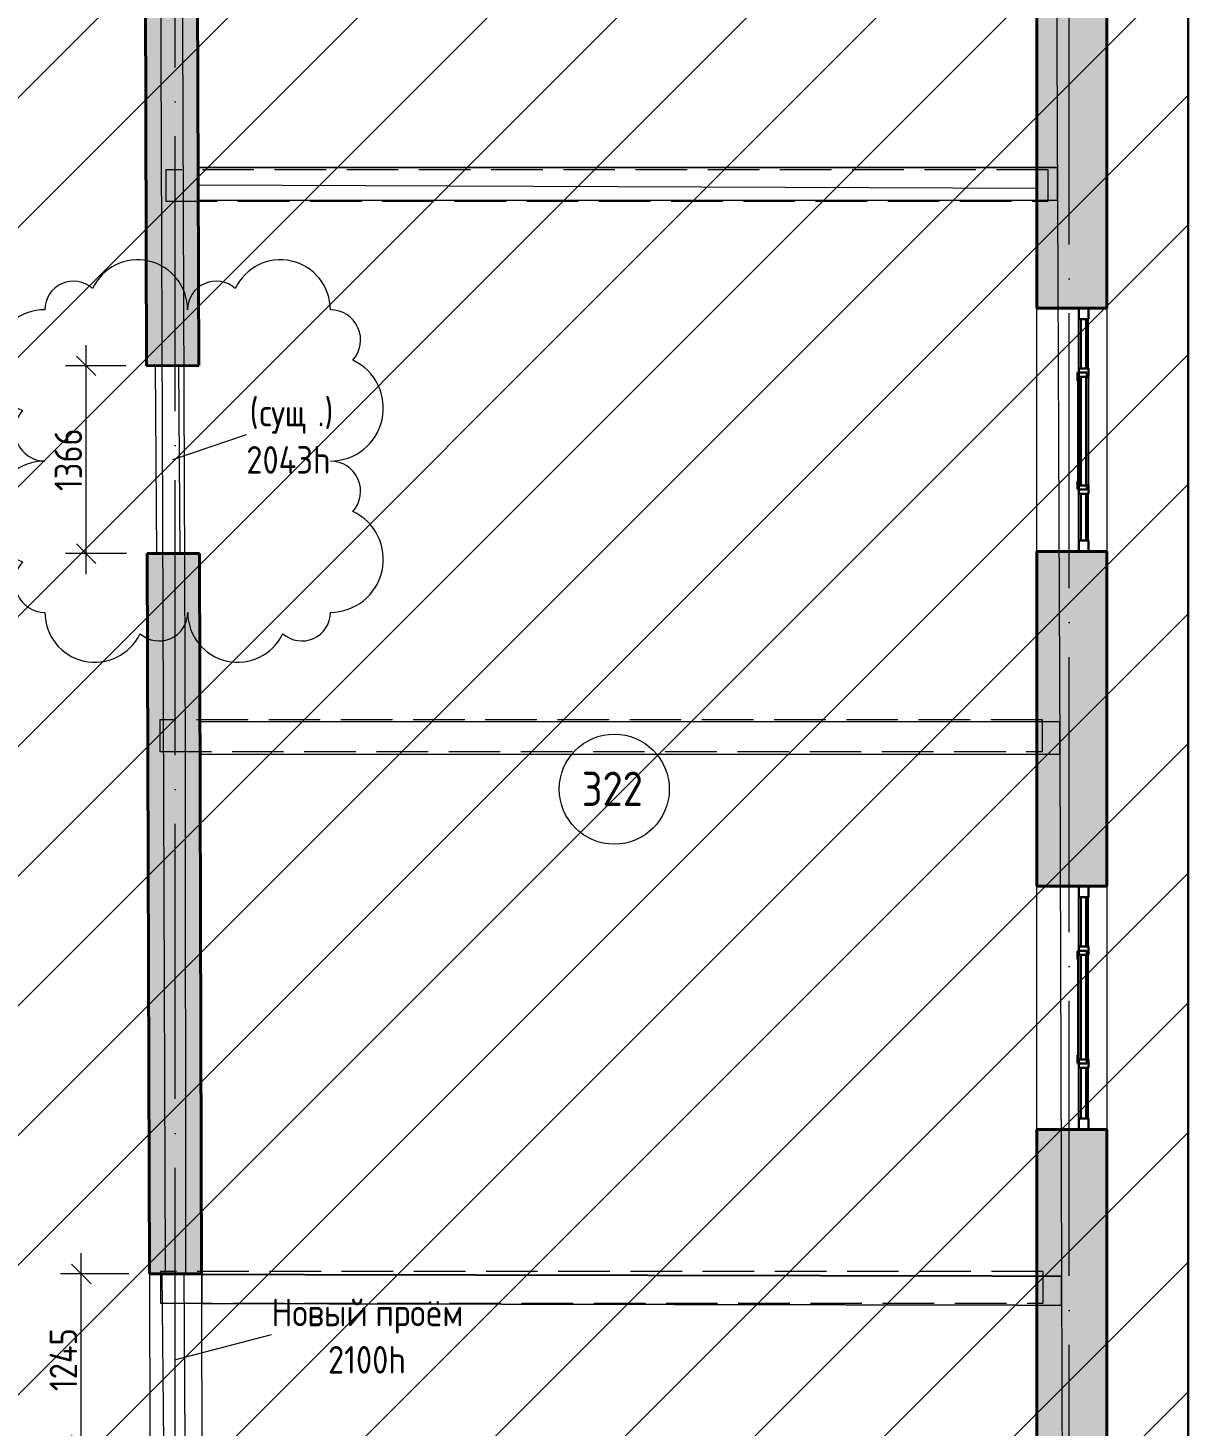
# Model space of a CAD drawing. Header units: millimetres. Extents: x -269164 to 430575, y -569542 to 36130.
# Drawn here: x 226523 to 234958, y -406697 to -396532 of the extents above; entities that cross this region are included whole.
import ezdxf

# ---------------------------------------------------------------- set-up
doc = ezdxf.new("R2010")
doc.units = ezdxf.units.MM
for name, pattern in [('ADSK_Линия сетки', [25, 20, -2.5, 0, -2.5]), ('ADSK_Сверху', [4.5, 3, -1.5]), ('GOST2.303 4', [7, 5, -2, 0])]:
    doc.linetypes.add(name, pattern=pattern)
for name, color, linetype, lineweight in [('_ Окна', 7, 'Continuous', 30), ('Витраж', 7, 'Continuous', 18), ('Каркас', 7, 'Continuous', 18), ('Марки дверей', 7, 'Continuous', 20), ('Марки помещений', 7, 'Continuous', 20), ('Окна', 7, 'Continuous', 18), ('Оси', 7, 'Continuous', 9), ('Панели витража', 7, 'Continuous', 18), ('Перекрытие', 7, 'Continuous', 18), ('Размеры', 7, 'Continuous', 9), ('Стены внутренние', 7, 'Continuous', 18), ('Стены наружные', 7, 'Continuous', 18)]:
    doc.layers.add(name, color=color, linetype=linetype, lineweight=lineweight)
doc.layers.add('Облака', color=1, linetype='Continuous', lineweight=20, true_color=0xff0000)
doc.styles.add('GOST Common', font='GOST_Common.ttf', dxfattribs={"width": 0.9, "height": 200})
doc.styles.add('GOST Common_1', font='GOST_Common.ttf', dxfattribs={"width": 0.9, "height": 350})
doc.styles.add('GOST Common_2', font='GOST_Common.ttf', dxfattribs={"width": 0.9, "height": 250})
doc.dimstyles.new('ADSK_Основной_2_мм_Округление_до_1_мм', dxfattribs={"dimscale": 304.8, "dimtxt": 201.142999, "dimasz": 0.463911, "dimexe": 0.492126, "dimexo": 0.492126, "dimgap": 0.098425, "dimtad": 1, "dimdec": 0, "dimdsep": 46, "dimtxsty": 'GOST Common', "dimblk1": 'OBLIQUE', "dimblk2": 'OBLIQUE', "dimsah": 1, "dimcen": 0.09, "dimdle": 0.492126, "dimazin": 2, "dimtfac": 1, "dimtdec": 4, "dimtix": 1, "dimtmove": 0, "dimatfit": 3, "dimfxl": 1, "dimtvp": 1, "dimtolj": 1, "dimtzin": 0, "dimlwd": 20, "dimlwe": 20, "dimarcsym": 2})

# ---------------------------------------------------------------- blocks, each defined once
blk = doc.blocks.new('Прямоугольный импост - 70х20_60мм-1425107-03 План 3-го этажа маркировочный')
at = {"layer": 'Витраж', "color": 253, "linetype": 'ADSK_Сверху', "true_color": 0xaaaaaa}
for p, q in [((55980, 35054), (55980, 35024)), ((56050, 35054), (56050, 35024)), ((55980, 34684), (55980, 34604)), ((56050, 34684), (56050, 34604)), ((55980, 34604), (56050, 34604))]:
    blk.add_line(p, q, dxfattribs=at)
blk = doc.blocks.new('Прямоугольный импост - 70х20_60мм-1258642-03 План 3-го этажа маркировочный')
at = {"layer": 'Витраж', "color": 253, "linetype": 'ADSK_Сверху', "true_color": 0xaaaaaa}
for p, q in [((-80, 35), (0, 35)), ((0, 35), (0, -35)), ((0, -35), (-80, -35))]:
    blk.add_line(p, q, dxfattribs=at)
blk = doc.blocks.new('Прямоугольный импост - 70х20_60мм-1258643-03 План 3-го этажа маркировочный')
at = {"layer": 'Витраж', "color": 253, "linetype": 'ADSK_Сверху', "true_color": 0xaaaaaa}
for p, q in [((0, 35), (-80, 35)), ((0, -35), (0, 35)), ((-80, -35), (0, -35))]:
    blk.add_line(p, q, dxfattribs=at)
blk = doc.blocks.new('Прямоугольный импост - 70х20_60мм-1243038-03 План 3-го этажа маркировочный')
at = {"layer": 'Витраж', "color": 253, "linetype": 'ADSK_Сверху', "true_color": 0xaaaaaa}
for p, q in [((-6006, 19355), (-6006, 19385)), ((-5936, 19355), (-5936, 19385)), ((-6006, 18535), (-6006, 18565)), ((-5936, 18535), (-5936, 18565))]:
    blk.add_line(p, q, dxfattribs=at)
blk = doc.blocks.new('Витраж-тент со смещением вовне - 60мм 30 сдвиг-1466951-03 План 3-го этажа маркировочный')
at = {"layer": '_ Окна', "color": 253, "linetype": 'ADSK_Сверху', "true_color": 0xaaaaaa}
for p, q in [((-425, 25), (-425, -45)), ((-425, 25), (-395, 25)), ((-425, -45), (-425, 25)), ((425, 25), (395, 25)), ((425, -45), (425, 25)), ((425, -45), (425, 25)), ((-365, -45), (-425, -45)), ((-365, -35), (-365, -45)), ((365, -35), (365, -45)), ((365, -45), (425, -45))]:
    blk.add_line(p, q, dxfattribs=at)
at = {"layer": 'Окна', "color": 253, "linetype": 'ADSK_Сверху', "true_color": 0xaaaaaa}
blk.add_line((-365, -45), (365, -45), dxfattribs=at)
blk = doc.blocks.new('Прямоугольный импост - 70х20_60мм-1225113-03 План 3-го этажа маркировочный')
at = {"layer": 'Витраж', "color": 253, "linetype": 'ADSK_Сверху', "true_color": 0xaaaaaa}
for p, q in [((41024, 2435), (40994, 2435)), ((41024, 2365), (40994, 2365)), ((41464, 2435), (41384, 2435)), ((41464, 2365), (41384, 2365)), ((41464, 2365), (41464, 2435))]:
    blk.add_line(p, q, dxfattribs=at)
blk = doc.blocks.new('Прямоугольный импост - 70х60мм-1258640-03 План 3-го этажа маркировочный')
at = {"layer": 'Витраж', "color": 253, "linetype": 'ADSK_Сверху', "true_color": 0xaaaaaa}
for p, q in [((-30, 35), (30, 35)), ((30, -35), (-30, -35))]:
    blk.add_line(p, q, dxfattribs=at)
blk = doc.blocks.new('Прямоугольный импост - 70х60мм-1225009-03 План 3-го этажа маркировочный')
at = {"layer": 'Витраж', "color": 253, "linetype": 'ADSK_Сверху', "true_color": 0xaaaaaa}
for p, q in [((41024, 2435), (41024, 2365)), ((41384, 2435), (41024, 2435)), ((41384, 2365), (41024, 2365)), ((41384, 2365), (41384, 2435))]:
    blk.add_line(p, q, dxfattribs=at)
blk = doc.blocks.new('Прямоугольный импост - 70х60мм-1425109-03 План 3-го этажа маркировочный')
at = {"layer": 'Витраж', "color": 253, "linetype": 'ADSK_Сверху', "true_color": 0xaaaaaa}
for p, q in [((56050, 35024), (55980, 35024)), ((55980, 35024), (55980, 34684)), ((56050, 35024), (56050, 34684)), ((55980, 34684), (56050, 34684))]:
    blk.add_line(p, q, dxfattribs=at)
blk = doc.blocks.new('Прямоугольный импост - 70х60мм-1243040-03 План 3-го этажа маркировочный')
at = {"layer": 'Витраж', "color": 253, "linetype": 'ADSK_Сверху', "true_color": 0xaaaaaa}
for p, q in [((-5936, 19355), (-6006, 19355)), ((-6006, 18565), (-6006, 19355)), ((-5936, 18565), (-5936, 19355)), ((-6006, 18565), (-5936, 18565))]:
    blk.add_line(p, q, dxfattribs=at)
blk = doc.blocks.new('Прямоугольный импост - 70х20_60мм-1425973-03 План 3-го этажа маркировочный')
at = {"layer": 'Витраж', "color": 253, "linetype": 'ADSK_Сверху', "true_color": 0xaaaaaa}
for p, q in [((55980, 26561), (55980, 26531)), ((56050, 26561), (56050, 26531)), ((55980, 26161), (55980, 26081)), ((56050, 26161), (56050, 26081)), ((55980, 26081), (56050, 26081))]:
    blk.add_line(p, q, dxfattribs=at)
blk = doc.blocks.new('Прямоугольный импост - 70х20_60мм-1424475-03 План 3-го этажа маркировочный')
at = {"layer": 'Витраж', "color": 253, "linetype": 'ADSK_Сверху', "true_color": 0xaaaaaa}
for p, q in [((-80, 35), (0, 35)), ((0, 35), (0, -35)), ((0, -35), (-80, -35))]:
    blk.add_line(p, q, dxfattribs=at)
blk = doc.blocks.new('Прямоугольный импост - 70х20_60мм-1424476-03 План 3-го этажа маркировочный')
at = {"layer": 'Витраж', "color": 253, "linetype": 'ADSK_Сверху', "true_color": 0xaaaaaa}
for p, q in [((0, 35), (-80, 35)), ((0, -35), (0, 35)), ((-80, -35), (0, -35))]:
    blk.add_line(p, q, dxfattribs=at)
blk = doc.blocks.new('Прямоугольный импост - 70х20_60мм-1329426-03 План 3-го этажа маркировочный')
at = {"layer": 'Витраж', "color": 253, "linetype": 'ADSK_Сверху', "true_color": 0xaaaaaa}
for p, q in [((55980, 27381), (55980, 27351)), ((56050, 27381), (56050, 27351)), ((55980, 26591), (55980, 26561)), ((56050, 26591), (56050, 26561))]:
    blk.add_line(p, q, dxfattribs=at)
blk = doc.blocks.new('Витраж-тент со смещением вовне - 60мм 30 сдвиг-1466956-03 План 3-го этажа маркировочный')
at = {"layer": '_ Окна', "color": 253, "linetype": 'ADSK_Сверху', "true_color": 0xaaaaaa}
for p, q in [((-410, 25), (-410, -45)), ((-410, 25), (-380, 25)), ((-410, -45), (-410, 25)), ((410, 25), (380, 25)), ((410, -45), (410, 25)), ((410, -45), (410, 25)), ((-350, -45), (-410, -45)), ((-350, -35), (-350, -45)), ((350, -35), (350, -45)), ((350, -45), (410, -45))]:
    blk.add_line(p, q, dxfattribs=at)
at = {"layer": 'Окна', "color": 253, "linetype": 'ADSK_Сверху', "true_color": 0xaaaaaa}
blk.add_line((-350, -45), (350, -45), dxfattribs=at)
blk = doc.blocks.new('Прямоугольный импост - 70х60мм-1424473-03 План 3-го этажа маркировочный')
at = {"layer": 'Витраж', "color": 253, "linetype": 'ADSK_Сверху', "true_color": 0xaaaaaa}
for p, q in [((-30, 35), (30, 35)), ((30, -35), (-30, -35))]:
    blk.add_line(p, q, dxfattribs=at)
blk = doc.blocks.new('Прямоугольный импост - 70х60мм-1425975-03 План 3-го этажа маркировочный')
at = {"layer": 'Витраж', "color": 253, "linetype": 'ADSK_Сверху', "true_color": 0xaaaaaa}
for p, q in [((56050, 26531), (55980, 26531)), ((55980, 26531), (55980, 26161)), ((56050, 26531), (56050, 26161)), ((55980, 26161), (56050, 26161))]:
    blk.add_line(p, q, dxfattribs=at)
blk = doc.blocks.new('Прямоугольный импост - 70х60мм-1329428-03 План 3-го этажа маркировочный')
at = {"layer": 'Витраж', "color": 253, "linetype": 'ADSK_Сверху', "true_color": 0xaaaaaa}
for p, q in [((56050, 27351), (55980, 27351)), ((55980, 27351), (55980, 26591)), ((56050, 27351), (56050, 26591)), ((55980, 26591), (56050, 26591))]:
    blk.add_line(p, q, dxfattribs=at)
blk = doc.blocks.new('Системная панель - _AR_Стекло_40мм_привязка по центру-V95-03 План 3-го этажа маркировочный')
at = {"layer": 'Панели витража', "lineweight": 30}
for p, q in [((180, 20), (-180, 20)), ((-180, 20), (-180, -20)), ((180, -20), (180, 20)), ((-180, -20), (180, -20))]:
    blk.add_line(p, q, dxfattribs=at)
blk = doc.blocks.new('Прямоугольный импост - 70х40_60мм-V7-03 План 3-го этажа маркировочный')
at = {"layer": 'Витраж'}
for p, q in [((41024, 2435), (41384, 2435)), ((41024, 2365), (41384, 2365))]:
    blk.add_line(p, q, dxfattribs=at)
blk = doc.blocks.new('Прямоугольный импост - 70х20_60мм-V96-03 План 3-го этажа маркировочный')
at = {"layer": 'Витраж', "lineweight": 30}
for p, q in [((-80, 35), (0, 35)), ((-80, -35), (-80, 35)), ((0, 35), (0, -35)), ((0, -35), (-80, -35))]:
    blk.add_line(p, q, dxfattribs=at)
blk = doc.blocks.new('Прямоугольный импост - 70х20_60мм-V97-03 План 3-го этажа маркировочный')
at = {"layer": 'Витраж', "lineweight": 30}
for p, q in [((0, 35), (-80, 35)), ((-80, 35), (-80, -35)), ((0, -35), (0, 35)), ((-80, -35), (0, -35))]:
    blk.add_line(p, q, dxfattribs=at)
blk = doc.blocks.new('Системная панель - _AR_Стекло_40мм_привязка по центру-1425110-03 План 3-го этажа маркировочный')
at = {"layer": 'Панели витража', "lineweight": 30}
for p, q in [((170, 20), (-170, 20)), ((-170, 20), (-170, -20)), ((170, -20), (170, 20)), ((-170, -20), (170, -20))]:
    blk.add_line(p, q, dxfattribs=at)
blk = doc.blocks.new('Прямоугольный импост - 70х40_60мм-1425108-03 План 3-го этажа маркировочный')
at = {"layer": 'Витраж'}
for p, q in [((55980, 34684), (55980, 35024)), ((56050, 34684), (56050, 35024))]:
    blk.add_line(p, q, dxfattribs=at)
blk = doc.blocks.new('Системная панель - _AR_Стекло_40мм_привязка по центру-V98-03 План 3-го этажа маркировочный')
at = {"layer": 'Панели витража', "lineweight": 30}
for p, q in [((395, 20), (-395, 20)), ((-395, 20), (-395, -20)), ((395, -20), (395, 20)), ((-395, -20), (395, -20))]:
    blk.add_line(p, q, dxfattribs=at)
blk = doc.blocks.new('Прямоугольный импост - 70х40_60мм-1243039-03 План 3-го этажа маркировочный')
at = {"layer": 'Витраж'}
for p, q in [((-6006, 19355), (-6006, 18565)), ((-5936, 19355), (-5936, 18565))]:
    blk.add_line(p, q, dxfattribs=at)
blk = doc.blocks.new('Прямоугольный импост - 70х60мм-V100-03 План 3-го этажа маркировочный')
at = {"layer": 'Витраж', "lineweight": 30}
for p, q in [((-30, 35), (30, 35)), ((-30, -35), (-30, 35)), ((30, 35), (30, -35)), ((30, -35), (-30, -35))]:
    blk.add_line(p, q, dxfattribs=at)
blk = doc.blocks.new('Системная панель - _AR_Стекло_40мм_привязка по центру-V101-03 План 3-го этажа маркировочный')
at = {"layer": 'Панели витража', "lineweight": 30}
for p, q in [((180, 20), (-180, 20)), ((-180, 20), (-180, -20)), ((180, -20), (180, 20)), ((-180, -20), (180, -20))]:
    blk.add_line(p, q, dxfattribs=at)
blk = doc.blocks.new('Прямоугольный импост - 70х40_60мм-V41-03 План 3-го этажа маркировочный')
at = {"layer": 'Витраж'}
for p, q in [((3738, 27379), (3738, 27739)), ((3808, 27379), (3808, 27739))]:
    blk.add_line(p, q, dxfattribs=at)
blk = doc.blocks.new('Прямоугольный импост - 70х20_60мм-V102-03 План 3-го этажа маркировочный')
at = {"layer": 'Витраж', "lineweight": 30}
for p, q in [((-80, 35), (0, 35)), ((-80, -35), (-80, 35)), ((0, 35), (0, -35)), ((0, -35), (-80, -35))]:
    blk.add_line(p, q, dxfattribs=at)
blk = doc.blocks.new('Прямоугольный импост - 70х20_60мм-V103-03 План 3-го этажа маркировочный')
at = {"layer": 'Витраж', "lineweight": 30}
for p, q in [((0, 35), (-80, 35)), ((-80, 35), (-80, -35)), ((0, -35), (0, 35)), ((-80, -35), (0, -35))]:
    blk.add_line(p, q, dxfattribs=at)
blk = doc.blocks.new('Системная панель - _AR_Стекло_40мм_привязка по центру-1425976-03 План 3-го этажа маркировочный')
at = {"layer": 'Панели витража', "lineweight": 30}
for p, q in [((185, 20), (-185, 20)), ((-185, 20), (-185, -20)), ((185, -20), (185, 20)), ((-185, -20), (185, -20))]:
    blk.add_line(p, q, dxfattribs=at)
blk = doc.blocks.new('Прямоугольный импост - 70х40_60мм-1425974-03 План 3-го этажа маркировочный')
at = {"layer": 'Витраж'}
for p, q in [((55980, 26161), (55980, 26531)), ((56050, 26161), (56050, 26531))]:
    blk.add_line(p, q, dxfattribs=at)
blk = doc.blocks.new('Системная панель - _AR_Стекло_40мм_привязка по центру-1329429-03 План 3-го этажа маркировочный')
at = {"layer": 'Панели витража', "lineweight": 30}
for p, q in [((380, 20), (-380, 20)), ((-380, 20), (-380, -20)), ((380, -20), (380, 20)), ((-380, -20), (380, -20))]:
    blk.add_line(p, q, dxfattribs=at)
blk = doc.blocks.new('Прямоугольный импост - 70х40_60мм-1329427-03 План 3-го этажа маркировочный')
at = {"layer": 'Витраж'}
for p, q in [((55980, 26591), (55980, 27351)), ((56050, 26591), (56050, 27351))]:
    blk.add_line(p, q, dxfattribs=at)
blk = doc.blocks.new('Прямоугольный импост - 70х60мм-V104-03 План 3-го этажа маркировочный')
at = {"layer": 'Витраж', "lineweight": 30}
for p, q in [((-30, 35), (30, 35)), ((-30, -35), (-30, 35)), ((30, 35), (30, -35)), ((30, -35), (-30, -35))]:
    blk.add_line(p, q, dxfattribs=at)
blk = doc.blocks.new('ADSK_Марка_Помещение_ОдноЗначение - Номер-247393-03 План 3-го этажа маркировочный')
at = {"layer": 'Марки помещений'}
blk.add_circle((0, 0), 4, dxfattribs=at)
blk = doc.blocks.new('Family - ___-1846882-03 План 3-го этажа маркировочный')
at = {"layer": 'Облака'}
for centre, radius, start, end in [((49138, 32041), 363, 0, 154.7912), ((50176, 32041), 363, 0, 154.7912), ((48671, 32041), 208, 48.1897, 180), ((49709, 32041), 208, 48.1897, 180), ((48464, 31656), 385, 90, 244.7912), ((50539, 31821), 220, 318.1897, 90), ((50539, 31326), 385, 270, 64.7912), ((48464, 31161), 220, 138.1897, 270), ((48464, 30556), 385, 90, 244.7912), ((50539, 30721), 220, 318.1897, 90), ((50539, 30226), 385, 270, 64.7912), ((48464, 30061), 220, 138.1897, 270), ((48827, 29841), 363, 180, 334.7912), ((49294, 29841), 208, 228.1897, 0), ((49865, 29841), 363, 180, 334.7912), ((50332, 29841), 208, 228.1897, 0)]:
    blk.add_arc(centre, radius, start, end, dxfattribs=at)
blk = doc.blocks.new('_Oblique')
at = {"color": 0, "linetype": 'ByBlock', "lineweight": -2}
blk.add_line((-0.5, -0.5), (0.5, 0.5), dxfattribs=at)
blk = doc.blocks.new('*D10013')
at = {"layer": 'Defpoints', "color": 0, "lineweight": 40, "transparency": 16777216}
for p in [(226911, -405591), (227406, -405591), (227410, -406836)]:
    blk.add_point(p, dxfattribs=at)
at = {"layer": 'Размеры', "color": 0, "lineweight": 20, "transparency": 16777216}
for p, q in [((226911, -406986), (226911, -405441)), ((227256, -405591), (226761, -405591)), ((227260, -406836), (226761, -406836))]:
    blk.add_line(p, q, dxfattribs=at)
at = {"layer": 'Размеры', "color": 0, "lineweight": 20, "transparency": 16777216, "xscale": 141.4, "yscale": 141.4, "zscale": 141.4}
for p, rotation in [((226911, -405591), 90), ((226911, -406836), 270)]:
    blk.add_blockref('_Oblique', p, dxfattribs=dict(at, rotation=rotation))
at = {"layer": 'Размеры', "color": 0, "lineweight": 20, "transparency": 16777216, "insert": (226781, -406214), "char_height": 200, "width": 580.93, "attachment_point": 5, "rotation": 90, "style": 'GOST Common'}
blk.add_mtext('\\A1;1245', dxfattribs=at)
blk = doc.blocks.new('*D10014')
at = {"layer": 'Defpoints', "color": 0, "lineweight": 40, "transparency": 16777216}
for p in [(226947, -398988), (227385, -398988), (227390, -400354)]:
    blk.add_point(p, dxfattribs=at)
at = {"layer": 'Размеры', "color": 0, "lineweight": 20, "transparency": 16777216}
for p, q in [((226947, -400504), (226947, -398838)), ((227235, -398988), (226797, -398988)), ((227240, -400354), (226797, -400354))]:
    blk.add_line(p, q, dxfattribs=at)
at = {"layer": 'Размеры', "color": 0, "lineweight": 20, "transparency": 16777216, "xscale": 141.4, "yscale": 141.4, "zscale": 141.4}
for p, rotation in [((226947, -398988), 90), ((226947, -400354), 270)]:
    blk.add_blockref('_Oblique', p, dxfattribs=dict(at, rotation=rotation))
at = {"layer": 'Размеры', "color": 0, "lineweight": 20, "transparency": 16777216, "insert": (226817, -399671), "char_height": 200, "width": 560.47, "attachment_point": 5, "rotation": 90, "style": 'GOST Common'}
blk.add_mtext('\\A1;1366', dxfattribs=at)

msp = doc.modelspace()

# ---------------------------------------------------------------- hatches: boundary and pattern name
at = {"lineweight": 13, "true_color": 0x636466}
h = msp.add_hatch(dxfattribs=at)
h.set_pattern_fill('ANSI31', color=251, scale=210)
h.set_pattern_definition([(45, (-1914008.9, -109463.3), (-471.46345, 471.46345), [])])
h.paths.add_polyline_path([(234958.19, -379662.32), (191467.82, -379662.32), (191467.82, -437206.01), (234958.19, -437206.01)])
at = {"layer": 'Стены внутренние', "true_color": 0xc0c0c0}
h = msp.add_hatch(color=9, dxfattribs=at)
h.paths.add_polyline_path([(227406.27, -405591.25), (227786.27, -405590.05), (227769.72, -400352.41), (227389.73, -400353.61), (227399.69, -403507.75)])
h.paths.add_polyline_path([(227385.41, -398987.65), (227765.41, -398986.45), (227748.84, -393743.77), (227368.83, -393739.47), (227382.63, -398108.62)])
at = {"layer": 'Стены наружные', "true_color": 0xc0c0c0}
h = msp.add_hatch(color=9, dxfattribs=at)
h.paths.add_polyline_path([(234368.36, -409760.6), (234368.36, -408623.21), (233858.36, -408623.21), (233858.36, -409758.24), (234029.4, -409759.03)])
h.paths.add_polyline_path([(234013.15, -406853.21), (234368.36, -406853.21), (234368.36, -404541.23), (233858.36, -404541.23), (233858.36, -406853.21)])
h.paths.add_polyline_path([(233990.98, -402771.23), (234368.36, -402771.23), (234368.36, -400338.03), (233858.36, -400338.03), (233858.36, -402771.23)])
h.paths.add_polyline_path([(234368.36, -398568.03), (234368.36, -396017.76), (233858.36, -396017.76), (233858.36, -398568.03), (234029.4, -398568.03)])
h.paths.add_polyline_path([(233963.42, -394247.76), (234368.36, -394247.76), (234368.36, -386862.71), (233858.36, -386862.71), (233858.36, -394247.76), (233952.06, -394247.76)])

# ---------------------------------------------------------------- linework, layer by layer
at = {"color": 251, "lineweight": 30, "true_color": 0x636466}
msp.add_lwpolyline([(191467.82, -379662.32), (234958.19, -379662.32), (234958.19, -437206.01), (191467.82, -437206.01)], close=True, dxfattribs=at)
at = {"layer": 'Каркас', "color": 253, "linetype": 'ADSK_Сверху', "true_color": 0xb2b2b2}
for p, q in [((234008.4, -397547.29), (227760.86, -397547.29)), ((227760.86, -397547.29), (227761.61, -397783.29)), ((234008.4, -397547.29), (234008.4, -397783.29)), ((227761.61, -397783.29), (234008.4, -397783.29)), ((234025.5, -401575.29), (234025.5, -401693.29)), ((234038.67, -405606.86), (227786.29, -405594.74)), ((234038.67, -405606.86), (234038.27, -405817.36)), ((227786.95, -405805.24), (234038.27, -405817.36))]:
    msp.add_line(p, q, dxfattribs=at)
at = {"layer": 'Каркас', "color": 253, "linetype": 'ADSK_Сверху', "true_color": 0xaaaaaa}
for p, q in [((227761.61, -397783.29), (227760.86, -397547.29)), ((227760.86, -397547.29), (234008.4, -397547.29)), ((234008.4, -397783.29), (234008.4, -397547.29)), ((227761.61, -397783.29), (234008.4, -397783.29)), ((227774.33, -401811.29), (227773.59, -401575.29)), ((227773.59, -401575.29), (234025.5, -401575.29)), ((234025.5, -401811.29), (234025.5, -401575.29)), ((227774.33, -401811.29), (234025.5, -401811.29)), ((227786.29, -405594.74), (234038.67, -405606.86)), ((234038.27, -405817.36), (234038.67, -405606.86)), ((227786.95, -405805.24), (234038.27, -405817.36))]:
    msp.add_line(p, q, dxfattribs=at)
at = {"layer": 'Каркас', "color": 9, "linetype": 'ADSK_Сверху', "true_color": 0xb9b9b9}
msp.add_line((227786.29, -405594.74), (227786.95, -405805.24), dxfattribs=at)
at = {"layer": 'Каркас', "color": 30, "linetype": 'GOST2.303 4', "ltscale": 75, "true_color": 0xf26722}
for points in [[(227524.73, -397562.26), (227524.73, -397792.26), (233941.22, -397792.26), (233941.22, -397562.26)], [(227482.29, -401562.96), (227482.29, -401792.96), (233898.78, -401792.96), (233898.78, -401562.96)], [(227487.51, -405573.87), (227487.51, -405803.87), (233904, -405803.87), (233904, -405573.87)]]:
    msp.add_lwpolyline(points, close=True, dxfattribs=at)
at = {"layer": 'Марки дверей'}
for p, q in [((227577.57, -399670.03), (228111.25, -399487.68)), ((227598.24, -406213.14), (228294.32, -406030.79))]:
    msp.add_line(p, q, dxfattribs=at)
at = {"layer": 'Оси', "linetype": 'ADSK_Линия сетки', "ltscale": 100}
for p, q in [((227592.82, -439320.18), (227592.82, -386087.13)), ((234092.82, -435606.71), (234092.82, -386087.13))]:
    msp.add_line(p, q, dxfattribs=at)
at = {"layer": 'Перекрытие', "color": 9, "linetype": 'ADSK_Сверху', "true_color": 0xaad4d4}
for p, q in [((227478.2, -393613.03), (227521.11, -405590.88)), ((227668.71, -401787.78), (227638.59, -393637.33)), ((233991.55, -393693.76), (234025.91, -401788.51)), ((227671.21, -405590.41), (227668.71, -401787.78)), ((234025.91, -401788.51), (234051.74, -409855))]:
    msp.add_line(p, q, dxfattribs=at)
at = {"layer": 'Перекрытие', "color": 136, "true_color": 0x008080}
for p, q in [((227761.26, -397673.4), (233858.36, -397695.52)), ((227460.42, -400353.39), (227451.2, -398987.44)), ((227618.48, -398986.91), (227626.48, -400352.86)), ((227510.24, -406820.04), (227499.78, -405590.95)), ((227657.17, -405590.45), (227664.37, -406820.04))]:
    msp.add_line(p, q, dxfattribs=at)
at = {"layer": 'Стены внутренние', "lineweight": 40}
for p, q in [((227368.83, -393739.47), (227385.41, -398987.65)), ((227765.41, -398986.45), (227748.84, -393743.77)), ((227385.41, -398987.65), (227765.41, -398986.45)), ((227769.72, -400352.41), (227389.73, -400353.61)), ((227389.73, -400353.61), (227406.27, -405591.25)), ((227786.27, -405590.05), (227769.72, -400352.41)), ((227406.27, -405591.25), (227786.27, -405590.05))]:
    msp.add_line(p, q, dxfattribs=at)
at = {"layer": 'Стены внутренние', "color": 253, "linetype": 'ADSK_Сверху', "true_color": 0xaaaaaa}
for p, q in [((227786.27, -405590.05), (227406.27, -405591.25)), ((227406.27, -405591.25), (227410.21, -406836.24)), ((227790.52, -406935.04), (227786.27, -405590.05))]:
    msp.add_line(p, q, dxfattribs=at)
at = {"layer": 'Стены наружные', "lineweight": 40}
for p, q in [((233858.36, -396017.76), (233858.36, -398568.03)), ((234368.36, -398568.03), (234368.36, -396017.76)), ((233858.36, -398568.03), (234368.36, -398568.03)), ((234368.36, -400338.03), (233858.36, -400338.03)), ((233858.36, -400338.03), (233858.36, -402771.23)), ((234368.36, -402771.23), (234368.36, -400338.03)), ((233858.36, -402771.23), (234368.36, -402771.23)), ((234368.36, -404541.23), (233858.36, -404541.23)), ((233858.36, -404541.23), (233858.36, -406853.21)), ((234368.36, -406853.21), (234368.36, -404541.23))]:
    msp.add_line(p, q, dxfattribs=at)
at = {"layer": 'Стены наружные'}
for p, q in [((233858.36, -400338.03), (233858.36, -398568.03)), ((234368.36, -398568.03), (234368.36, -400338.03)), ((233858.36, -404541.23), (233858.36, -402771.23)), ((234368.36, -402771.23), (234368.36, -404541.23))]:
    msp.add_line(p, q, dxfattribs=at)

# ---------------------------------------------------------------- block references
at = {"layer": '_ Окна', "color": 253, "linetype": 'ADSK_Сверху', "true_color": 0xaaaaaa}
for name, p, rotation in [('Витраж-тент со смещением вовне - 60мм 30 сдвиг-1466951-03 План 3-го этажа маркировочный', (234198.36, -399463.03), 269.9999999999999), ('Витраж-тент со смещением вовне - 60мм 30 сдвиг-1466956-03 План 3-го этажа маркировочный', (234198.36, -403651.23), 269.9999999999992)]:
    msp.add_blockref(name, p, dxfattribs=dict(at, rotation=rotation))
at = {"layer": 'Витраж', "color": 253, "linetype": 'ADSK_Сверху', "true_color": 0xaaaaaa}
for name, p, rotation in [('Прямоугольный импост - 70х20_60мм-1258643-03 План 3-го этажа маркировочный', (234198.36, -398568.03), 89.99999999999997), ('Прямоугольный импост - 70х20_60мм-1225113-03 План 3-го этажа маркировочный', (236597.87, -440032.13), 90), ('Прямоугольный импост - 70х60мм-1225009-03 План 3-го этажа маркировочный', (236597.87, -440032.13), 90), ('Прямоугольный импост - 70х20_60мм-1243038-03 План 3-го этажа маркировочный', (228227.32, -380502.84), 180), ('Прямоугольный импост - 70х60мм-1243040-03 План 3-го этажа маркировочный', (228227.32, -380502.84), 180), ('Прямоугольный импост - 70х20_60мм-1424476-03 План 3-го этажа маркировочный', (234198.36, -402771.23), 89.99999999999925), ('Прямоугольный импост - 70х20_60мм-1225113-03 План 3-го этажа маркировочный', (236597.87, -444235.33), 89.99999999999895), ('Прямоугольный импост - 70х60мм-1225009-03 План 3-го этажа маркировочный', (236597.87, -444235.33), 89.99999999999895)]:
    msp.add_blockref(name, p, dxfattribs=dict(at, rotation=rotation))
at = {"layer": 'Витраж'}
for name, p, rotation in [('Прямоугольный импост - 70х20_60мм-V97-03 План 3-го этажа маркировочный', (234198.36, -398568.03), 89.99999999999997), ('Прямоугольный импост - 70х40_60мм-V7-03 План 3-го этажа маркировочный', (236597.87, -440032.13), 90), ('Прямоугольный импост - 70х40_60мм-1243039-03 План 3-го этажа маркировочный', (228227.32, -380502.84), 180), ('Прямоугольный импост - 70х20_60мм-V103-03 План 3-го этажа маркировочный', (234198.36, -402771.23), 89.99999999999925)]:
    msp.add_blockref(name, p, dxfattribs=dict(at, rotation=rotation))
at = {"layer": 'Витраж', "color": 253, "linetype": 'ADSK_Сверху', "true_color": 0xaaaaaa, "extrusion": (0, 0, -1)}
for name, p, rotation in [('Прямоугольный импост - 70х60мм-1258640-03 План 3-го этажа маркировочный', (-234198.36, -399038.03), 270.0000000000001), ('Прямоугольный импост - 70х60мм-1258640-03 План 3-го этажа маркировочный', (-234198.36, -399888.03), 270.0000000000001), ('Прямоугольный импост - 70х20_60мм-1258642-03 План 3-го этажа маркировочный', (-234198.36, -400338.03), 270.0000000000001), ('Прямоугольный импост - 70х60мм-1424473-03 План 3-го этажа маркировочный', (-234198.36, -403241.23), 270.0000000000007), ('Прямоугольный импост - 70х60мм-1424473-03 План 3-го этажа маркировочный', (-234198.36, -404061.23), 270.0000000000007), ('Прямоугольный импост - 70х20_60мм-1424475-03 План 3-го этажа маркировочный', (-234198.36, -404541.23), 270.0000000000007)]:
    msp.add_blockref(name, p, dxfattribs=dict(at, rotation=rotation))
at = {"layer": 'Витраж', "extrusion": (0, 0, -1)}
for name, p, rotation in [('Прямоугольный импост - 70х60мм-V100-03 План 3-го этажа маркировочный', (-234198.36, -399038.03), 270.0000000000001), ('Прямоугольный импост - 70х60мм-V100-03 План 3-го этажа маркировочный', (-234198.36, -399888.03), 270.0000000000001), ('Прямоугольный импост - 70х20_60мм-V96-03 План 3-го этажа маркировочный', (-234198.36, -400338.03), 270.0000000000001), ('Прямоугольный импост - 70х60мм-V104-03 План 3-го этажа маркировочный', (-234198.36, -403241.23), 270.0000000000007), ('Прямоугольный импост - 70х60мм-V104-03 План 3-го этажа маркировочный', (-234198.36, -404061.23), 270.0000000000007), ('Прямоугольный импост - 70х20_60мм-V102-03 План 3-го этажа маркировочный', (-234198.36, -404541.23), 270.0000000000007)]:
    msp.add_blockref(name, p, dxfattribs=dict(at, rotation=rotation))
at = {"layer": 'Витраж', "color": 253, "linetype": 'ADSK_Сверху', "true_color": 0xaaaaaa}
for name, p in [('Прямоугольный импост - 70х20_60мм-1425107-03 План 3-го этажа маркировочный', (178182.91, -434942.18)), ('Прямоугольный импост - 70х60мм-1425109-03 План 3-го этажа маркировочный', (178182.91, -434942.18)), ('Прямоугольный импост - 70х20_60мм-1329426-03 План 3-го этажа маркировочный', (178182.91, -430621.92)), ('Прямоугольный импост - 70х60мм-1329428-03 План 3-го этажа маркировочный', (178182.91, -430621.92)), ('Прямоугольный импост - 70х20_60мм-1425973-03 План 3-го этажа маркировочный', (178182.91, -430621.92)), ('Прямоугольный импост - 70х60мм-1425975-03 План 3-го этажа маркировочный', (178182.91, -430621.92))]:
    msp.add_blockref(name, p, dxfattribs=at)
at = {"layer": 'Витраж'}
for name, p in [('Прямоугольный импост - 70х40_60мм-1425108-03 План 3-го этажа маркировочный', (178182.91, -434942.18)), ('Прямоугольный импост - 70х40_60мм-V41-03 План 3-го этажа маркировочный', (230424.86, -430589.85)), ('Прямоугольный импост - 70х40_60мм-1329427-03 План 3-го этажа маркировочный', (178182.91, -430621.92)), ('Прямоугольный импост - 70х40_60мм-1425974-03 План 3-го этажа маркировочный', (178182.91, -430621.92))]:
    msp.add_blockref(name, p, dxfattribs=at)
at = {"layer": 'Марки помещений', "xscale": 99.99999999999993, "yscale": 99.99999999999993, "zscale": 99.99999999999993}
msp.add_blockref('ADSK_Марка_Помещение_ОдноЗначение - Номер-247393-03 План 3-го этажа маркировочный', (230786.47, -402066.55), dxfattribs=at)
at = {"layer": 'Облака'}
msp.add_blockref('Family - ___-1846882-03 План 3-го этажа маркировочный', (178182.91, -430621.92), dxfattribs=at)
at = {"layer": 'Панели витража'}
for name, p, rotation in [('Системная панель - _AR_Стекло_40мм_привязка по центру-V95-03 План 3-го этажа маркировочный', (234198.36, -398828.03), 269.9999999999999), ('Системная панель - _AR_Стекло_40мм_привязка по центру-V98-03 План 3-го этажа маркировочный', (234198.36, -399463.03), 269.9999999999999), ('Системная панель - _AR_Стекло_40мм_привязка по центру-1425110-03 План 3-го этажа маркировочный', (234198.36, -400088.03), 269.9999999999999), ('Системная панель - _AR_Стекло_40мм_привязка по центру-V101-03 План 3-го этажа маркировочный', (234198.36, -403031.23), 269.9999999999992), ('Системная панель - _AR_Стекло_40мм_привязка по центру-1329429-03 План 3-го этажа маркировочный', (234198.36, -403651.23), 269.9999999999992), ('Системная панель - _AR_Стекло_40мм_привязка по центру-1425976-03 План 3-го этажа маркировочный', (234198.36, -404276.23), 269.9999999999992)]:
    msp.add_blockref(name, p, dxfattribs=dict(at, rotation=rotation))

# ---------------------------------------------------------------- texts
at = {"layer": 'Марки дверей', "lineweight": 9, "char_height": 200, "attachment_point": 1, "style": 'GOST Common_1'}
for s, insert, width in [('\\fGOST Common|b0|i0|c204|p34|;\\W.9;(', (228135.06, -399228.1), 86.5822), ('.)', (228629.17, -399228.1), 151.5189), ('сущ', (228206.5, -399228.1), 512.2783), ('2043h', (228111.25, -399572.06), 808.101), ('Новый', (228294.32, -405771.22), 836.9617), ('проём', (229050.36, -405771.22), 815.3162), ('2100h', (228705.08, -406115.18), 743.1643)]:
    msp.add_mtext(s, dxfattribs=dict(at, insert=insert, width=width))
at = {"layer": 'Марки помещений', "lineweight": 9, "insert": (230550.22, -401938.82), "char_height": 250, "width": 584.4302, "attachment_point": 1, "style": 'GOST Common_2'}
msp.add_mtext('322', dxfattribs=at)

# ---------------------------------------------------------------- dimensions: what is measured, and where the dimension line sits
at = {"layer": 'Размеры', "lineweight": 20}
for base, p1, p2, override, picture, middle in [((226947.46, -398987.65), (227389.73, -400353.61), (227385.41, -398987.65), {"dimpost": '<>', "dimfxl": 1365.972295}, '*D10014', (226817.46, -399670.63)), ((226911.34, -405591.25), (227410.21, -406836.24), (227406.27, -405591.25), {"dimpost": '<>', "dimfxl": 1245}, '*D10013', (226781.34, -406213.74))]:
    dim = msp.add_linear_dim(base=base, p1=p1, p2=p2, angle=90, dimstyle='ADSK_Основной_2_мм_Округление_до_1_мм', override=override, dxfattribs=at)
    dim.commit()
    dim.dimension.update_dxf_attribs({"geometry": picture, "text_midpoint": middle})

doc.saveas('drawing.dxf')
